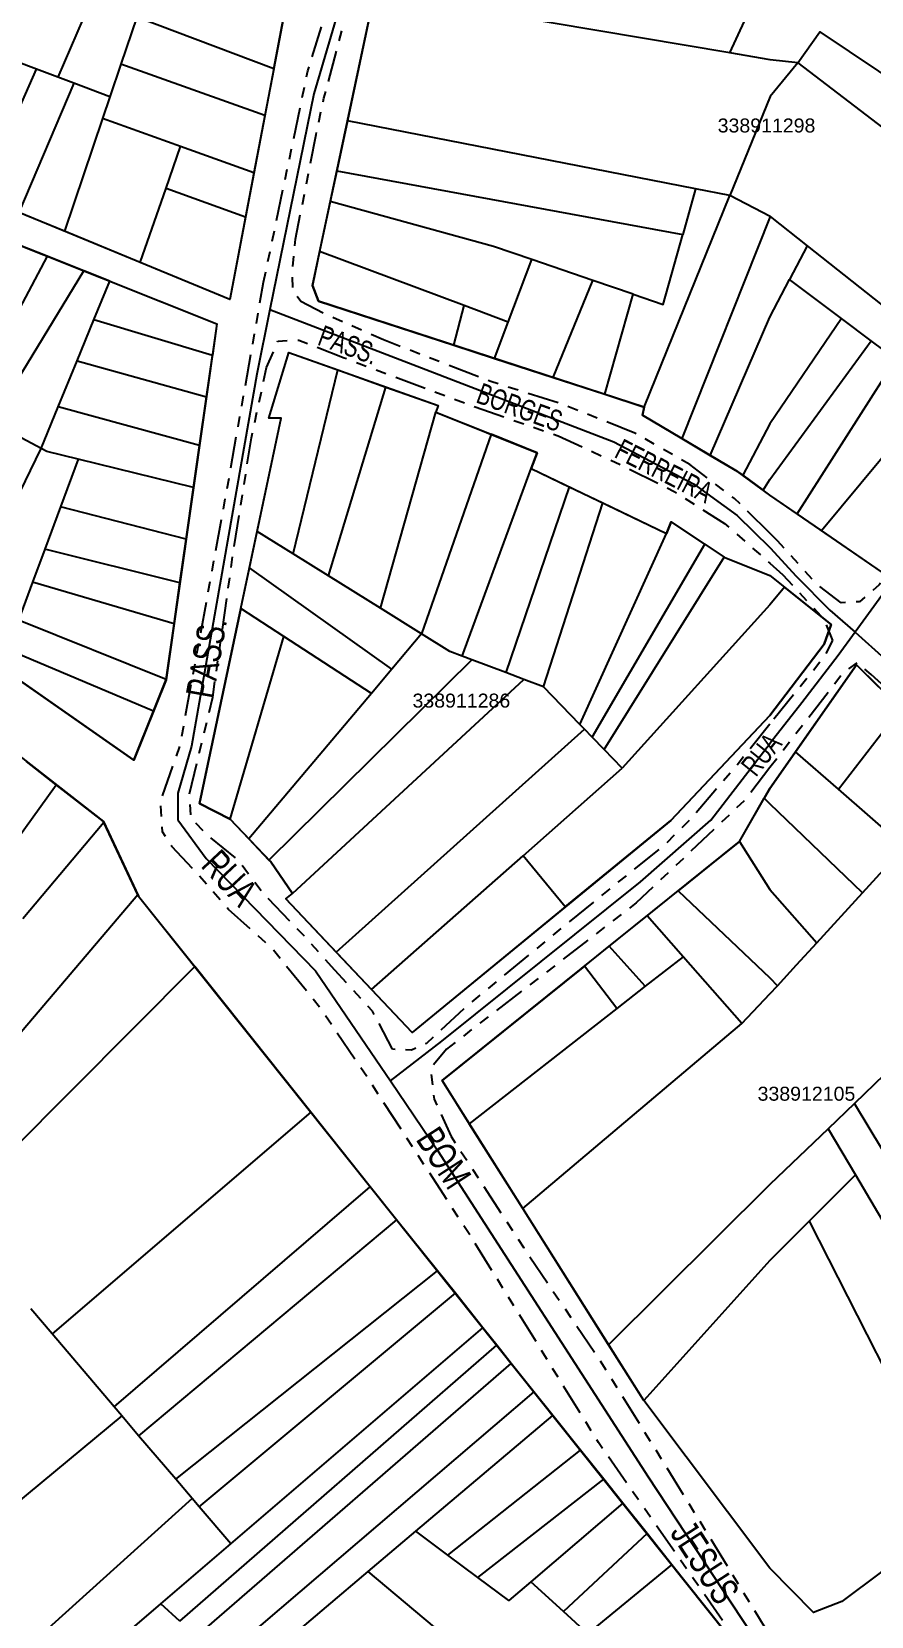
# Model space of a CAD drawing. Extents: x 207770 to 208809, y 4847431 to 4849212.
# Drawn here: x 208009.1 to 208129.2, y 4847625.6 to 4847852.4 of the extents above; entities that cross this region are included whole.
import ezdxf
from ezdxf.enums import TextEntityAlignment as Align

# ---------------------------------------------------------------- set-up
doc = ezdxf.new("R2010")
doc.units = 0
doc.header["$LTSCALE"] = 1.5
doc.header["$MEASUREMENT"] = 0
doc.linetypes.add('TRACO_25', pattern=[8, 3, -1, 1, -1, 1, -1])
for name, color, linetype in [('CD-MALHA-LOTES', 40, 'CONTINUOUS'), ('CD_TXT_QUADRA', 1, 'CONTINUOUS'), ('RU-QUADRAS', 6, 'CONTINUOUS'), ('SV-EIXO-RUA-N-PAV', 6, 'CONTINUOUS'), ('SV-RUA-NAO-PAV-S-GUIA-C-GUIA', 7, 'CONTINUOUS'), ('SV-TXT-RUA-N-PAV-S-GUIA-C-GUIA', 7, 'CONTINUOUS')]:
    doc.layers.add(name, color=color, linetype=linetype)
doc.styles.add('ARIAL', font='ARIAL.TTF')

msp = doc.modelspace()

# ---------------------------------------------------------------- linework, layer by layer
at = {"layer": 'CD-MALHA-LOTES'}
for points in [[(208021.91, 4847866.87), (208012.83, 4847845.85)], [(208043.72, 4847847.07), (208045.45, 4847856.12), (208027.68, 4847864.16), (208027.43, 4847864.28)], [(208058.15, 4847857.9), (208054.26, 4847839.61)], [(208108.98, 4847849.32), (208058.15, 4847857.9)], [(208024.12, 4847854.45), (208021.85, 4847847.71)], [(208043.72, 4847847.07), (208024.12, 4847854.45)], [(208108.98, 4847849.32), (208111.05, 4847853.86)], [(208009.77, 4847846.99), (208006.84, 4847848.08)], [(208001.72, 4847828.79), (208009.77, 4847846.99)], [(208012.83, 4847845.85), (208009.77, 4847846.99)], [(208015.11, 4847844.99), (208012.83, 4847845.85)], [(208021.85, 4847847.71), (208020.28, 4847843.06)], [(208042.44, 4847840.37), (208021.85, 4847847.71)], [(208043.72, 4847847.07), (208042.44, 4847840.37)], [(208015.11, 4847844.99), (208007.25, 4847826.5)], [(208020.28, 4847843.06), (208015.11, 4847844.99)], [(208020.28, 4847843.06), (208019.23, 4847839.94)], [(208019.23, 4847839.94), (208013.79, 4847823.8)], [(208030.37, 4847835.94), (208019.23, 4847839.94)], [(208042.44, 4847840.37), (208040.88, 4847832.17)], [(208054.26, 4847839.61), (208052.73, 4847832.43)], [(208104.06, 4847829.89), (208054.26, 4847839.61)], [(208028.31, 4847829.99), (208030.37, 4847835.94)], [(208040.88, 4847832.17), (208030.37, 4847835.94)], [(208052.73, 4847832.43), (208051.8, 4847828.06)], [(208052.73, 4847832.43), (208102.24, 4847823.35)], [(208024.61, 4847819.33), (208028.31, 4847829.99)], [(208028.31, 4847829.99), (208039.68, 4847825.88)], [(208040.88, 4847832.17), (208039.68, 4847825.88)], [(208051.8, 4847828.06), (208050.28, 4847820.93)], [(208080.63, 4847819.75), (208075.17, 4847821.61), (208051.8, 4847828.06)], [(208096.72, 4847798.64), (208108.98, 4847828.93)], [(208104.06, 4847829.89), (208102.24, 4847823.35)], [(208108.98, 4847828.93), (208104.06, 4847829.89)], [(208114.72, 4847825.93), (208108.98, 4847828.93)], [(208013.79, 4847823.8), (208007.25, 4847826.5)], [(208039.68, 4847825.88), (208037.42, 4847814.04), (208024.61, 4847819.33)], [(208114.72, 4847825.93), (208102.1, 4847794.15)], [(208024.61, 4847819.33), (208013.79, 4847823.8)], [(208095.14, 4847814.8), (208099.45, 4847813.33), (208102.24, 4847823.35)], [(208011.28, 4847820.25), (208007.31, 4847821.83)], [(208050.28, 4847820.93), (208049.24, 4847816.06), (208050.14, 4847813.81), (208069.5, 4847807.51)], [(208070.96, 4847813.16), (208050.28, 4847820.93)], [(208011.28, 4847820.25), (207999.71, 4847798.42)], [(208016.54, 4847818.15), (208011.28, 4847820.25)], [(208077.26, 4847810.79), (208080.63, 4847819.75)], [(208089.36, 4847816.77), (208080.63, 4847819.75)], [(208003.34, 4847796.5), (208016.54, 4847818.15)], [(208020.26, 4847816.67), (208016.54, 4847818.15)], [(208017.99, 4847811.12), (208020.26, 4847816.67)], [(208020.26, 4847816.67), (208035.58, 4847810.57), (208034.93, 4847806.01)], [(208083.71, 4847802.88), (208089.36, 4847816.77)], [(208095.14, 4847814.8), (208089.36, 4847816.77)], [(208106.18, 4847791.74), (208114.71, 4847811.53), (208117.51, 4847816.89)], [(208091.07, 4847800.48), (208095.14, 4847814.8)], [(208069.5, 4847807.51), (208070.96, 4847813.16)], [(208077.26, 4847810.79), (208070.96, 4847813.16)], [(208015.59, 4847805.27), (208017.99, 4847811.12)], [(208034.93, 4847806.01), (208017.99, 4847811.12)], [(208075.32, 4847805.61), (208077.26, 4847810.79)], [(208069.5, 4847807.51), (208075.32, 4847805.61)], [(208113.72, 4847786.77), (208114.71, 4847788.29), (208129.2, 4847808.14)], [(208012.89, 4847798.67), (208015.59, 4847805.27)], [(208015.59, 4847805.27), (208034.08, 4847800.1)], [(208034.08, 4847800.1), (208034.93, 4847806.01)], [(208041.33, 4847780.86), (208044.76, 4847797.05), (208043.03, 4847797.06), (208045.88, 4847806.46), (208052.9, 4847803.96)], [(208075.32, 4847805.61), (208083.71, 4847802.88)], [(208046.5, 4847777.64), (208052.9, 4847803.96)], [(208052.9, 4847803.96), (208059.77, 4847801.52)], [(208083.71, 4847802.88), (208091.07, 4847800.48)], [(208051.54, 4847774.5), (208059.77, 4847801.52)], [(208059.77, 4847801.52), (208067.26, 4847798.86), (208066.92, 4847797.94)], [(208091.07, 4847800.48), (208096.72, 4847798.64)], [(208010.45, 4847792.73), (208012.89, 4847798.67)], [(208033.09, 4847793.13), (208012.89, 4847798.67)], [(208033.09, 4847793.13), (208034.08, 4847800.1)], [(208096.72, 4847798.64), (208096.46, 4847797.47), (208102.1, 4847794.15)], [(208010.45, 4847792.73), (208003.34, 4847796.5)], [(208058.97, 4847769.87), (208066.92, 4847797.94)], [(208066.92, 4847797.94), (208074.82, 4847794.76)], [(208074.82, 4847794.76), (208064.87, 4847766.2)], [(208080.54, 4847789.88), (208081.42, 4847792.11), (208074.82, 4847794.76)], [(208102.1, 4847794.15), (208106.18, 4847791.74)], [(207997.63, 4847766.33), (208010.45, 4847792.73)], [(208015.74, 4847791.2), (208011.25, 4847792.3), (208010.45, 4847792.73)], [(208032.24, 4847787.15), (208033.09, 4847793.13)], [(208106.18, 4847791.74), (208110.08, 4847789.44), (208110.82, 4847788.9)], [(208015.74, 4847791.2), (208013.2, 4847784.38)], [(208032.24, 4847787.15), (208015.74, 4847791.2)], [(208070.68, 4847763.01), (208080.54, 4847789.88)], [(208080.54, 4847789.88), (208086, 4847787.25)], [(208031.18, 4847779.75), (208032.24, 4847787.15)], [(208086, 4847787.25), (208076.93, 4847760.65)], [(208086, 4847787.25), (208090.79, 4847784.95)], [(208110.82, 4847788.9), (208113.72, 4847786.77)], [(208082.3, 4847758.63), (208090.79, 4847784.95)], [(208090.79, 4847784.95), (208099.92, 4847780.56)], [(208013.2, 4847784.38), (208010.95, 4847778.31)], [(208031.18, 4847779.75), (208013.2, 4847784.38)], [(208040.23, 4847775.65), (208041.33, 4847780.86)], [(208046.5, 4847777.64), (208041.33, 4847780.86)], [(208087.51, 4847753.24), (208099.92, 4847780.56)], [(208105.41, 4847779.02), (208100.6, 4847782.23), (208099.92, 4847780.56)], [(208010.95, 4847778.31), (208009.2, 4847773.61)], [(208030.29, 4847773.51), (208010.95, 4847778.31)], [(208030.29, 4847773.51), (208031.18, 4847779.75)], [(208089.27, 4847751.42), (208105.41, 4847779.02)], [(208105.41, 4847779.02), (208108.15, 4847777.19)], [(208039, 4847769.82), (208040.23, 4847775.65)], [(208060.61, 4847761.14), (208040.23, 4847775.65)], [(208051.54, 4847774.5), (208046.5, 4847777.64)], [(208090.99, 4847749.64), (208108.15, 4847777.19)], [(208108.15, 4847777.19), (208114.71, 4847774.56), (208116.78, 4847772.9)], [(208009.2, 4847773.61), (208007.18, 4847768.15)], [(208029.45, 4847767.62), (208009.2, 4847773.61)], [(208029.45, 4847767.62), (208030.29, 4847773.51)], [(208058.97, 4847769.87), (208051.54, 4847774.5)], [(208039, 4847769.82), (208033.1, 4847741.91), (208037.48, 4847739.69)], [(208045.14, 4847765.84), (208039, 4847769.82)], [(208064.87, 4847766.2), (208058.97, 4847769.87)], [(208028.32, 4847759.65), (208007.18, 4847768.15)], [(208028.32, 4847759.65), (208029.45, 4847767.62)], [(208037.48, 4847739.69), (208045.14, 4847765.84)], [(208057.69, 4847757.67), (208045.14, 4847765.84)], [(208064.87, 4847766.2), (208060.61, 4847761.14)], [(208070.68, 4847763.01), (208068.89, 4847763.69), (208064.87, 4847766.2)], [(208026.51, 4847755.12), (208005.62, 4847763.96)], [(208072.04, 4847762.5), (208043.01, 4847733.84)], [(208072.04, 4847762.5), (208070.68, 4847763.01)], [(208076.93, 4847760.65), (208072.04, 4847762.5)], [(208004.68, 4847761.41), (208023.72, 4847748.12), (208026.51, 4847755.12)], [(208026.51, 4847755.12), (208028.32, 4847759.65)], [(208046.39, 4847729.03), (208079.51, 4847759.68)], [(208060.61, 4847761.14), (208057.69, 4847757.67)], [(208079.51, 4847759.68), (208076.93, 4847760.65)], [(208082.3, 4847758.63), (208079.51, 4847759.68)], [(208057.69, 4847757.67), (208040.17, 4847736.85)], [(208087.51, 4847753.24), (208082.3, 4847758.63)], [(208088.17, 4847752.55), (208087.51, 4847753.24)], [(208052.65, 4847720.66), (208088.17, 4847752.55)], [(208089.27, 4847751.42), (208088.17, 4847752.55)], [(208090.99, 4847749.64), (208089.27, 4847751.42)], [(208093.58, 4847746.96), (208090.99, 4847749.64)], [(208012.6, 4847744.61), (208008.35, 4847747.93)], [(208079.39, 4847734.46), (208093.58, 4847746.96)], [(208001.32, 4847729.01), (208012.6, 4847744.61)], [(208019.41, 4847739.21), (208019.35, 4847739.34), (208012.6, 4847744.61)], [(208110.33, 4847736.47), (208113.9, 4847742.68)], [(208040.17, 4847736.85), (208037.48, 4847739.69)], [(208019.41, 4847739.21), (208007.82, 4847725.43)], [(208024.29, 4847728.85), (208019.41, 4847739.21)], [(208043.01, 4847733.84), (208040.17, 4847736.85)], [(208110.33, 4847736.47), (208106, 4847732.99), (208101.6, 4847729.45)], [(208110.33, 4847736.47), (208114.71, 4847729.64), (208121.42, 4847722)], [(208043.01, 4847733.84), (208043.28, 4847733.56), (208046.39, 4847729.03)], [(208057.69, 4847715.33), (208079.39, 4847734.46)], [(208085.4, 4847727.12), (208079.39, 4847734.46)], [(208024.29, 4847728.85), (207991.43, 4847690.22)], [(208024.29, 4847728.85), (208024.38, 4847728.68), (208032.43, 4847718.58)], [(208052.65, 4847720.66), (208045.44, 4847728.3), (208046.39, 4847729.03)], [(208097.13, 4847725.85), (208101.6, 4847729.45)], [(208101.6, 4847729.45), (208114.71, 4847716.99), (208115.77, 4847715.85)], [(208085.4, 4847727.12), (208063.5, 4847709.17), (208057.69, 4847715.33)], [(208091.71, 4847721.49), (208097.13, 4847725.85)], [(208102.29, 4847719.99), (208097.13, 4847725.85)], [(208088.16, 4847718.64), (208091.71, 4847721.49)], [(208096.88, 4847715.77), (208091.71, 4847721.49)], [(208057.69, 4847715.33), (208052.65, 4847720.66)], [(208102.29, 4847719.99), (208096.88, 4847715.77)], [(208110.71, 4847710.43), (208102.29, 4847719.99)], [(207997.29, 4847683.32), (208032.43, 4847718.58)], [(208049.01, 4847697.78), (208032.43, 4847718.58)], [(208088.16, 4847718.64), (208067.8, 4847702.27), (208071.69, 4847696.11)], [(208092.81, 4847712.59), (208088.16, 4847718.64)], [(208096.88, 4847715.77), (208092.81, 4847712.59)], [(208110.71, 4847710.43), (208114.71, 4847714.68), (208115.77, 4847715.85)], [(208092.81, 4847712.59), (208071.69, 4847696.11)], [(208079.34, 4847683.97), (208110.71, 4847710.43)], [(208049.01, 4847697.78), (208012.01, 4847666.02)], [(208057.53, 4847687.1), (208049.01, 4847697.78)], [(208079.34, 4847683.97), (208071.69, 4847696.11)], [(208020.87, 4847655.61), (208057.53, 4847687.1)], [(208061.3, 4847682.37), (208057.53, 4847687.1)], [(208091.61, 4847664.49), (208079.34, 4847683.97)], [(208061.3, 4847682.37), (208024.39, 4847651.47)], [(208067.15, 4847675.04), (208061.3, 4847682.37)], [(208029.7, 4847645.23), (208067.15, 4847675.04)], [(208069.7, 4847671.84), (208067.15, 4847675.04)], [(208033.06, 4847641.28), (208069.7, 4847671.84)], [(208073.65, 4847666.89), (208069.7, 4847671.84)], [(208012.01, 4847666.02), (208008.97, 4847669.6)], [(208037.56, 4847635.98), (208073.65, 4847666.89)], [(208075.63, 4847664.4), (208073.65, 4847666.89)], [(208020.87, 4847655.61), (208012.01, 4847666.02)], [(208096.66, 4847656.48), (208091.61, 4847664.49)], [(208030.29, 4847624.95), (208075.63, 4847664.4)], [(208077.7, 4847661.81), (208075.63, 4847664.4)], [(208032.71, 4847622.78), (208077.7, 4847661.81)], [(208080.93, 4847657.76), (208077.7, 4847661.81)], [(208080.93, 4847657.76), (208036.27, 4847619.59)], [(208083.63, 4847654.37), (208080.93, 4847657.76)], [(208021.99, 4847654.29), (208020.87, 4847655.61)], [(208021.99, 4847654.29), (208006.64, 4847641.56)], [(208024.39, 4847651.47), (208021.99, 4847654.29)], [(208064.06, 4847637.81), (208083.63, 4847654.37)], [(208087.59, 4847649.41), (208083.63, 4847654.37)], [(208029.7, 4847645.23), (208024.39, 4847651.47)], [(208068.64, 4847634.38), (208087.59, 4847649.41)], [(208090.92, 4847645.23), (208087.59, 4847649.41)], [(208032.04, 4847642.47), (208029.7, 4847645.23)], [(208072.93, 4847631.18), (208090.92, 4847645.23)], [(208093.66, 4847641.79), (208090.92, 4847645.23)], [(208032.04, 4847642.47), (207986.45, 4847601.36)], [(208033.06, 4847641.28), (208032.04, 4847642.47)], [(208093.66, 4847641.79), (208080.49, 4847630.57)], [(208097.12, 4847637.46), (208093.66, 4847641.79)], [(208037.56, 4847635.98), (208033.06, 4847641.28)], [(208057.24, 4847632.03), (208064.06, 4847637.81)], [(208068.64, 4847634.38), (208064.06, 4847637.81)], [(208097.12, 4847637.46), (208085.16, 4847626.3)], [(208100.68, 4847633), (208097.12, 4847637.46)], [(208027.55, 4847627.41), (208037.56, 4847635.98)], [(208072.93, 4847631.18), (208068.64, 4847634.38)], [(208088.67, 4847623.1), (208100.68, 4847633)], [(208107.01, 4847606.32), (208114.71, 4847615.4), (208100.68, 4847633)], [(208039.32, 4847616.86), (208057.24, 4847632.03)], [(208099.06, 4847596.94), (208057.24, 4847632.03)], [(208080.49, 4847630.57), (208077.34, 4847627.88), (208072.93, 4847631.18)], [(208085.16, 4847626.3), (208080.49, 4847630.57)], [(207990.54, 4847595.7), (208027.55, 4847627.41)], [(208030.29, 4847624.95), (208027.55, 4847627.41)], [(208088.67, 4847623.1), (208085.16, 4847626.3)]]:
    msp.add_lwpolyline(points, dxfattribs=at)
at = {"layer": 'CD-MALHA-LOTES', "linetype": 'Continuous'}
for points in [[(208118.68, 4847847.92), (208121.86, 4847852.35), (208168.15, 4847821.28)], [(208118.68, 4847847.92), (208114.72, 4847848.35), (208108.98, 4847849.32)], [(208118.68, 4847847.92), (208114.72, 4847843.08), (208108.98, 4847828.93)], [(208118.68, 4847847.92), (208162.68, 4847814.28)], [(208114.72, 4847825.93), (208120.03, 4847821.72)], [(208120.03, 4847821.72), (208117.51, 4847816.89)], [(208120.03, 4847821.72), (208149.93, 4847798.07)], [(208124.93, 4847811.34), (208117.51, 4847816.89)], [(208124.93, 4847811.34), (208114.71, 4847796.27), (208110.82, 4847788.9)], [(208129.2, 4847808.14), (208124.93, 4847811.34)], [(208132.74, 4847805.5), (208129.2, 4847808.14)], [(208118.62, 4847783.36), (208132.74, 4847805.5)], [(208122.08, 4847780.97), (208138.73, 4847801.01)], [(208147.23, 4847794.65), (208131.41, 4847774.55), (208122.08, 4847780.97)], [(208118.62, 4847783.36), (208114.71, 4847786.05), (208113.72, 4847786.77)], [(208122.08, 4847780.97), (208118.62, 4847783.36)], [(208085.4, 4847727.12), (208100.51, 4847739.49), (208114.71, 4847754.53), (208122.49, 4847764.73), (208123.45, 4847767.53), (208116.78, 4847772.9)], [(208116.78, 4847772.9), (208114.71, 4847770.35), (208093.58, 4847746.96)], [(208133.42, 4847755.5), (208127.08, 4847761.75), (208118.38, 4847749.34)], [(208124.52, 4847743.98), (208133.42, 4847755.5)], [(208118.38, 4847749.34), (208114.71, 4847744.09), (208113.9, 4847742.68)], [(208124.52, 4847743.98), (208118.38, 4847749.34)], [(208133.98, 4847735.72), (208124.52, 4847743.98)], [(208127.97, 4847729.15), (208114.71, 4847741.9), (208113.9, 4847742.68)], [(208127.97, 4847729.15), (208133.98, 4847735.72)], [(208121.42, 4847722), (208127.97, 4847729.15)], [(208115.77, 4847715.85), (208118.5, 4847718.82), (208121.42, 4847722)], [(208131.03, 4847703.1), (208126.79, 4847699.01)], [(208126.79, 4847699.01), (208123.02, 4847695.39)], [(208151.12, 4847658.64), (208126.79, 4847699.01)], [(208123.02, 4847695.39), (208114.71, 4847687.39), (208091.61, 4847664.49)], [(208123.02, 4847695.39), (208126.94, 4847688.77)], [(208120.32, 4847682.16), (208126.94, 4847688.77)], [(208126.94, 4847688.77), (208147.37, 4847654.19)], [(208120.32, 4847682.16), (208114.71, 4847676.55), (208096.66, 4847656.48)], [(208120.32, 4847682.16), (208139.53, 4847644.4)], [(208139.53, 4847644.4), (208130.69, 4847632.01), (208125.01, 4847627.72), (208120.96, 4847626.17), (208114.71, 4847632.52), (208096.66, 4847656.48)]]:
    msp.add_lwpolyline(points, dxfattribs=at)
at = {"layer": 'RU-QUADRAS', "color": 6, "linetype": 'Continuous'}
for points in [[(208049.24, 4847816.06), (208058.33, 4847858.75), (208066.3, 4847882.31), (208066.26, 4847884.09), (208078.22, 4847922.5), (208114.72, 4847914), (208125.67, 4847910.45), (208132.05, 4847906.57), (208151.13, 4847894.58), (208167.52, 4847883.66), (208189.07, 4847868.64), (208196.8, 4847861.68), (208185.71, 4847844.23), (208182.21, 4847839.58), (208178.15, 4847833.56), (208173.04, 4847827.54), (208162.68, 4847814.28), (208131.41, 4847774.55), (208114.71, 4847786.05), (208110.08, 4847789.44), (208096.46, 4847797.47), (208096.72, 4847798.64), (208050.14, 4847813.81)], [(207902.44, 4847869.8), (207909.15, 4847895.82), (207915.16, 4847909.38), (207994.85, 4847879.56), (208027.68, 4847864.16), (208045.45, 4847856.12), (208037.42, 4847814.04)], [(207883.17, 4847836.12), (207899.42, 4847866.46), (207918.89, 4847855.31), (207919.79, 4847856.71), (208035.58, 4847810.57), (208028.32, 4847759.64), (208023.72, 4847748.12), (207960.47, 4847792.28), (207941.3, 4847804.96), (207951.85, 4847824.34), (207950.83, 4847825.31), (207939.22, 4847805.94), (207902.45, 4847827.26)], [(208033.1, 4847741.91), (208044.76, 4847797.05), (208043.03, 4847797.06), (208045.88, 4847806.46), (208067.26, 4847798.86), (208066.92, 4847797.94), (208081.42, 4847792.11), (208080.54, 4847789.88), (208099.92, 4847780.56), (208100.6, 4847782.23), (208108.15, 4847777.19), (208114.71, 4847774.56), (208123.45, 4847767.53), (208122.49, 4847764.73), (208114.71, 4847754.53), (208100.51, 4847739.49), (208063.5, 4847709.17), (208045.44, 4847728.3), (208046.39, 4847729.03), (208043.28, 4847733.56), (208037.48, 4847739.69)], [(208067.8, 4847702.27), (208110.33, 4847736.47), (208114.71, 4847744.09), (208127.08, 4847761.75), (208139.84, 4847749.15), (208140.34, 4847751.54), (208144.07, 4847746.73), (208141.9, 4847744.33), (208157.06, 4847728.13), (208188.34, 4847699.8), (208166.8, 4847673.54), (208160.21, 4847669.04), (208155.66, 4847664.04), (208147.37, 4847654.19), (208139.53, 4847644.4), (208130.69, 4847632.01), (208125.01, 4847627.72), (208120.96, 4847626.17), (208114.71, 4847632.52), (208096.66, 4847656.48)]]:
    msp.add_lwpolyline(points, close=True, dxfattribs=at)
msp.add_lwpolyline([(207962.71, 4847783.57), (208019.35, 4847739.34), (208024.38, 4847728.68), (208114.71, 4847615.4)], dxfattribs=at)
at = {"layer": 'SV-EIXO-RUA-N-PAV', "flags": 128}
for points in [[(208087.35, 4847960.19), (208075.84, 4847927.32), (208057.68, 4847871.52), (208049.43, 4847843.46), (208043.18, 4847812.6), (208041.31, 4847803.36), (208031.93, 4847750.11), (208029.97, 4847743.39), (208029.97, 4847739.61)], [(208272.03, 4847960.16), (208261.2, 4847944.88), (208251.24, 4847930.99), (208237.35, 4847912), (208228.28, 4847899.45), (208225.17, 4847895.06), (208220.13, 4847887.5), (208215.23, 4847880.23), (208209.89, 4847872.47), (208204.59, 4847865.33), (208201.27, 4847861.12), (208197.29, 4847856.19), (208190.8, 4847848.2), (208182.7, 4847836.62), (208171.35, 4847822.27), (208159.54, 4847806.98), (208149.12, 4847794.25), (208140.9, 4847784.4), (208130.71, 4847771.67), (208126.88, 4847766.42), (208124.46, 4847763.1), (208119.27, 4847756.31), (208114.72, 4847750.56)], [(208043.18, 4847812.6), (208092.35, 4847793.67), (208103.77, 4847787.67), (208110.01, 4847783.12), (208114.72, 4847778.5)], [(208114.72, 4847778.5), (208118.44, 4847774.45), (208123.3, 4847769.58), (208126.88, 4847766.42), (208131.17, 4847762.64), (208141.36, 4847753.14), (208156.88, 4847735.08), (208168.92, 4847721.77), (208180.5, 4847709.96), (208188.83, 4847702.31), (208192.91, 4847698.73)], [(208060.42, 4847702.25), (208067.76, 4847707.91), (208096.17, 4847730.72), (208106.25, 4847739.54), (208114.72, 4847750.56)], [(208029.97, 4847739.61), (208034.03, 4847734.08), (208049.71, 4847717.99), (208058.38, 4847705.25), (208060.42, 4847702.25), (208067.2, 4847692.23), (208097.29, 4847645.56), (208114.71, 4847619.15)]]:
    msp.add_lwpolyline(points, dxfattribs=at)
at = {"layer": 'SV-RUA-NAO-PAV-S-GUIA-C-GUIA', "linetype": 'TRACO_25', "flags": 128}
for points in [[(208114.7, 4847615.15), (208114.29, 4847615.93), (208090.18, 4847650.48), (208072.23, 4847679.48), (208057.54, 4847702.08), (208050.37, 4847712.66), (208043.46, 4847721.2), (208037.23, 4847726.78), (208032.77, 4847731.93), (208029.14, 4847735.77), (208027.81, 4847737.88), (208027.52, 4847742.31), (208030.31, 4847750.13), (208037.01, 4847786.72), (208042.27, 4847816.52), (208048.59, 4847846.74), (208055.72, 4847869.75), (208057.52, 4847875.56), (208069.02, 4847912.03), (208076.95, 4847934.61), (208080.98, 4847946.15), (208085.37, 4847960.12), (208085.4, 4847960.19)], [(208114.71, 4847780.59), (208109.66, 4847785.55), (208103.25, 4847790.43), (208095.38, 4847794.93), (208085.03, 4847799.04), (208074.78, 4847802.29), (208059.43, 4847808.25), (208050.9, 4847812.04), (208047.6, 4847813.75), (208046.47, 4847815.22), (208046.39, 4847817.98), (208046.83, 4847822.69), (208049.78, 4847837.65), (208050.89, 4847842.83), (208053.55, 4847852.86), (208058.71, 4847868.56), (208060.44, 4847874.93), (208065.79, 4847891.14), (208069.44, 4847904.61), (208075.06, 4847919.25), (208076.6, 4847923.13), (208077.97, 4847924.42), (208081.57, 4847924.03), (208086.55, 4847922.66), (208101.27, 4847919.27), (208112.3, 4847916.01), (208114.71, 4847915.25)], [(208114.71, 4847915.25), (208118.93, 4847913.92), (208125.41, 4847910.61), (208135.16, 4847904.68), (208143.97, 4847899.11), (208159.29, 4847889.42), (208170.52, 4847881.56), (208181.92, 4847874.13), (208186.35, 4847871.03), (208195.65, 4847862.86), (208197.38, 4847861.09), (208197.44, 4847859.15), (208194.76, 4847855.28), (208189.79, 4847849.81), (208186.24, 4847844.91), (208181.8, 4847839.04), (208178.21, 4847833.64), (208169.64, 4847823.53), (208161.91, 4847813.25), (208155.41, 4847804.14), (208141.64, 4847787.64), (208130.35, 4847773.2), (208127.53, 4847770.79), (208124.91, 4847770.66), (208121.33, 4847773.37), (208115.79, 4847779.52), (208114.71, 4847780.59)], [(208114.71, 4847753.27), (208109.78, 4847747.16), (208103.53, 4847739.85), (208099.56, 4847735.94), (208089.75, 4847728.07), (208071.72, 4847713.29), (208065.55, 4847707.59), (208063.41, 4847706.64), (208060.73, 4847706.76), (208057.85, 4847712.22), (208052.46, 4847718.07), (208047.85, 4847723.22), (208042.09, 4847729.19), (208038.49, 4847733.97), (208034.28, 4847737.36), (208031.88, 4847739.82), (208031.67, 4847743.33), (208034.99, 4847757.12), (208037.78, 4847776.84), (208040.52, 4847794.26), (208042.7, 4847804.29), (208044.31, 4847808.1), (208047.31, 4847808.23), (208053.79, 4847805.71), (208072.52, 4847798.67), (208084.4, 4847794.54), (208093.75, 4847790.21), (208101, 4847786.58), (208108.23, 4847781.99), (208114.71, 4847776.3)], [(208114.71, 4847776.3), (208116.53, 4847774.64), (208122.46, 4847768.27), (208123.64, 4847765.26), (208122.45, 4847762.87), (208114.71, 4847753.27)], [(208187.98, 4847696.81), (208187.79, 4847699.48), (208185.9, 4847702.38), (208168.97, 4847718.58), (208138.64, 4847751.84), (208129.18, 4847760.38), (208127.2, 4847762.1), (208125.23, 4847760.68), (208114.71, 4847747.07)], [(208114.71, 4847747.07), (208111.07, 4847742.36), (208095.58, 4847727.7), (208068.41, 4847706.78), (208066.15, 4847704.01), (208066.65, 4847699.61), (208069.1, 4847694.29), (208079.48, 4847678.34), (208090.23, 4847662.48), (208099.49, 4847647.64), (208114.65, 4847622.95), (208114.71, 4847622.89)]]:
    msp.add_lwpolyline(points, dxfattribs=at)

# ---------------------------------------------------------------- texts
at = {"layer": 'CD_TXT_QUADRA', "color": 7, "linetype": 'Continuous', "style": 'ARIAL'}
for s, p in [('338911298', (208114.22, 4847838.94)), ('338911286', (208070.56, 4847756.65))]:
    msp.add_text(s, height=2, dxfattribs=at).set_placement(p, align=Align.MIDDLE)
msp.add_text('338912105', height=2, dxfattribs=at).set_placement((208112.94, 4847699.4))
at = {"layer": 'SV-TXT-RUA-N-PAV-S-GUIA-C-GUIA', "style": 'ARIAL', "width": 0.7}
for s, height, rotation, p in [('PASS.                   BORGES', 3, 340, (208049.82, 4847807.61)), ('FERREIRA', 3, 333, (208092.29, 4847791.54)), ('PASS.', 4, 80, (208035.05, 4847756.8)), ('RUA', 3, 51.1642, (208112.7, 4847745.6)), ('RUA', 4, 313, (208033.15, 4847732.93)), ('BOM', 4, 303, (208063.95, 4847693.86)), ('JESUS', 4, 303, (208100.31, 4847637.55))]:
    msp.add_text(s, height=height, rotation=rotation, dxfattribs=at).set_placement(p)

doc.saveas('drawing.dxf')
